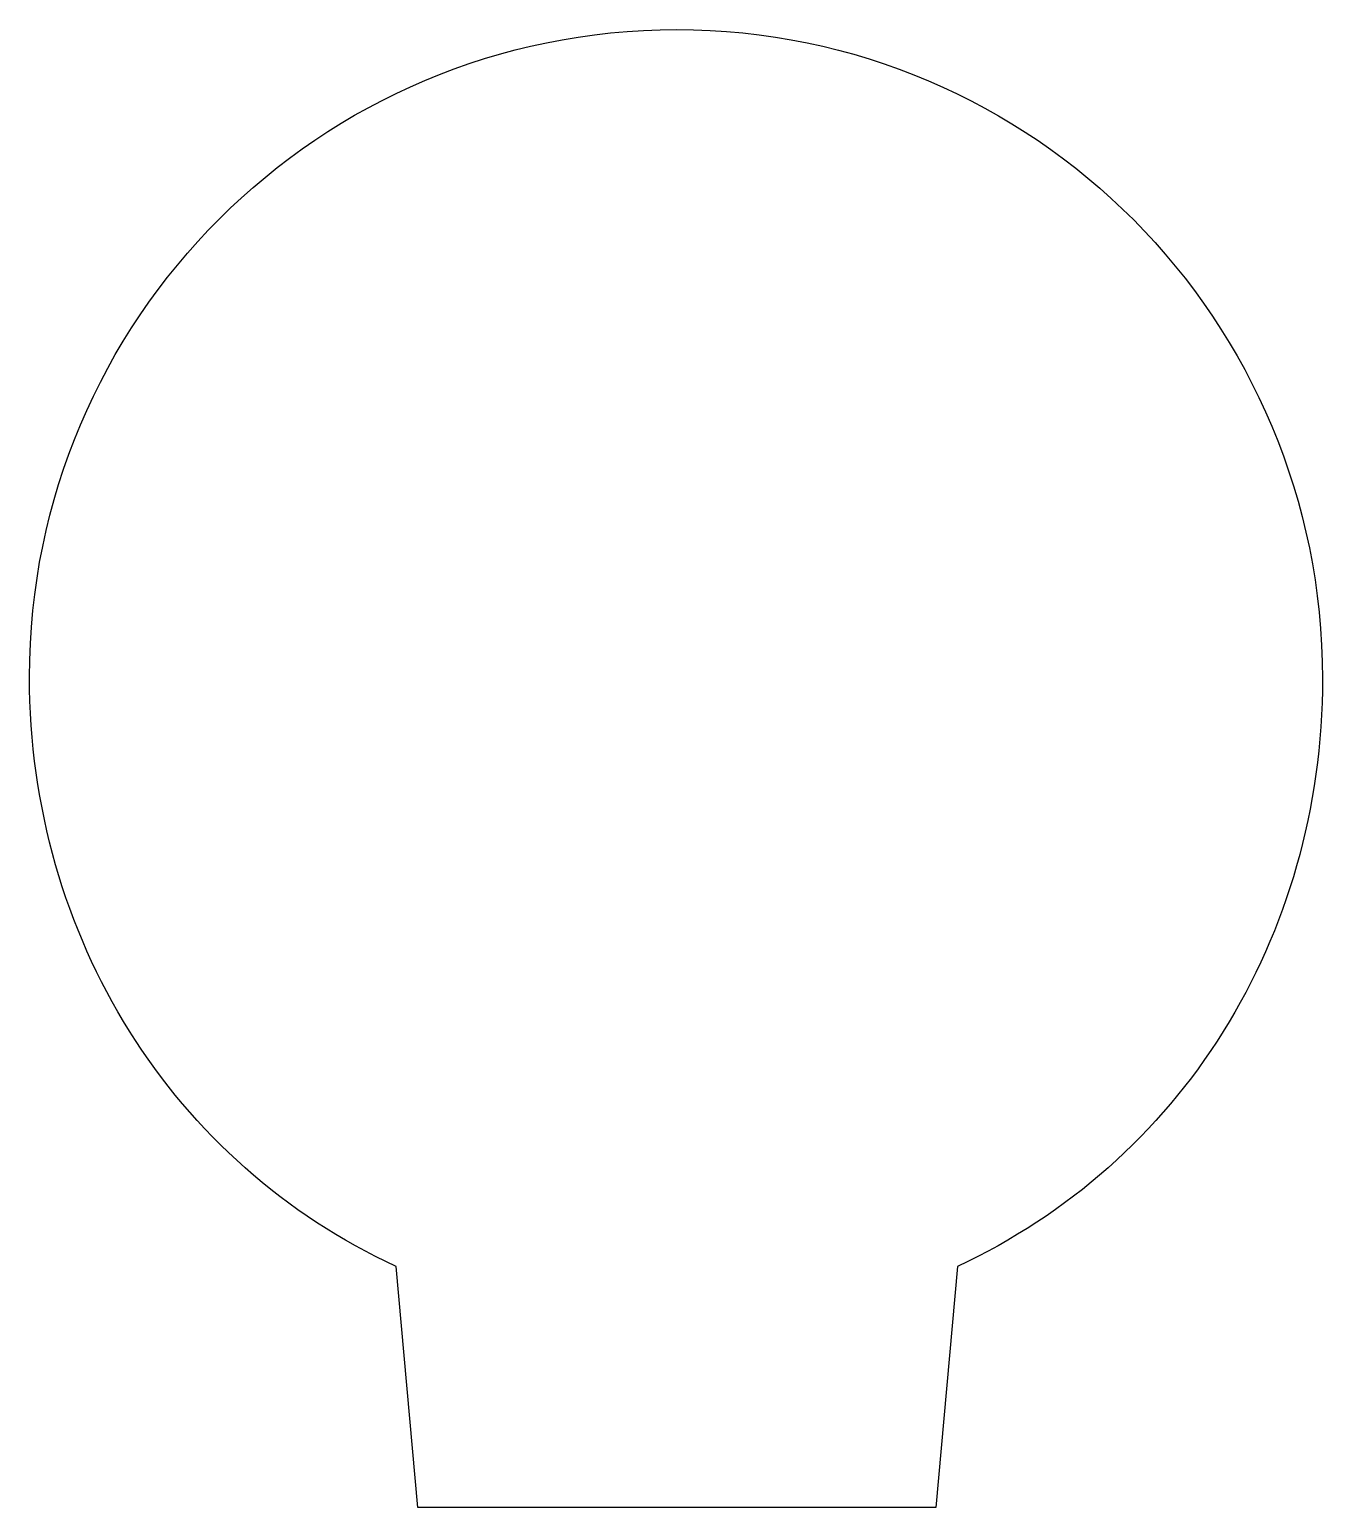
# Model space of a CAD drawing. Extents: x 14 to 164, y 21 to 192.
import ezdxf

# ---------------------------------------------------------------- set-up
doc = ezdxf.new("R2010")
doc.units = 0
doc.layers.get('0').update_dxf_attribs({"linetype": 'CONTINUOUS'})

msp = doc.modelspace()

# ---------------------------------------------------------------- linework, layer by layer
at = {"color": 1}
for p, q in [((59.39499, 20.598727), (56.895989, 48.501592)), ((121.866999, 48.514778), (119.367997, 20.598727)), ((119.367997, 20.598727), (59.39499, 20.598727))]:
    msp.add_line(p, q, dxfattribs=at)
for points in [[(14.431617, 116.776606), (14.431619, 158.170351), (47.987879, 191.726613), (89.381624, 191.726613)], [(89.381624, 191.726613), (130.775371, 191.726616), (164.144542, 157.983266), (164.144545, 116.589518)], [(56.895989, 48.501592), (31.139373, 60.361462), (14.431616, 86.555144), (14.431617, 116.776606)], [(164.144545, 116.589518), (164.144545, 86.421918), (147.582247, 60.41715), (121.866999, 48.514778)]]:
    msp.add_open_spline(points, degree=3, dxfattribs=at)

doc.saveas('drawing.dxf')
